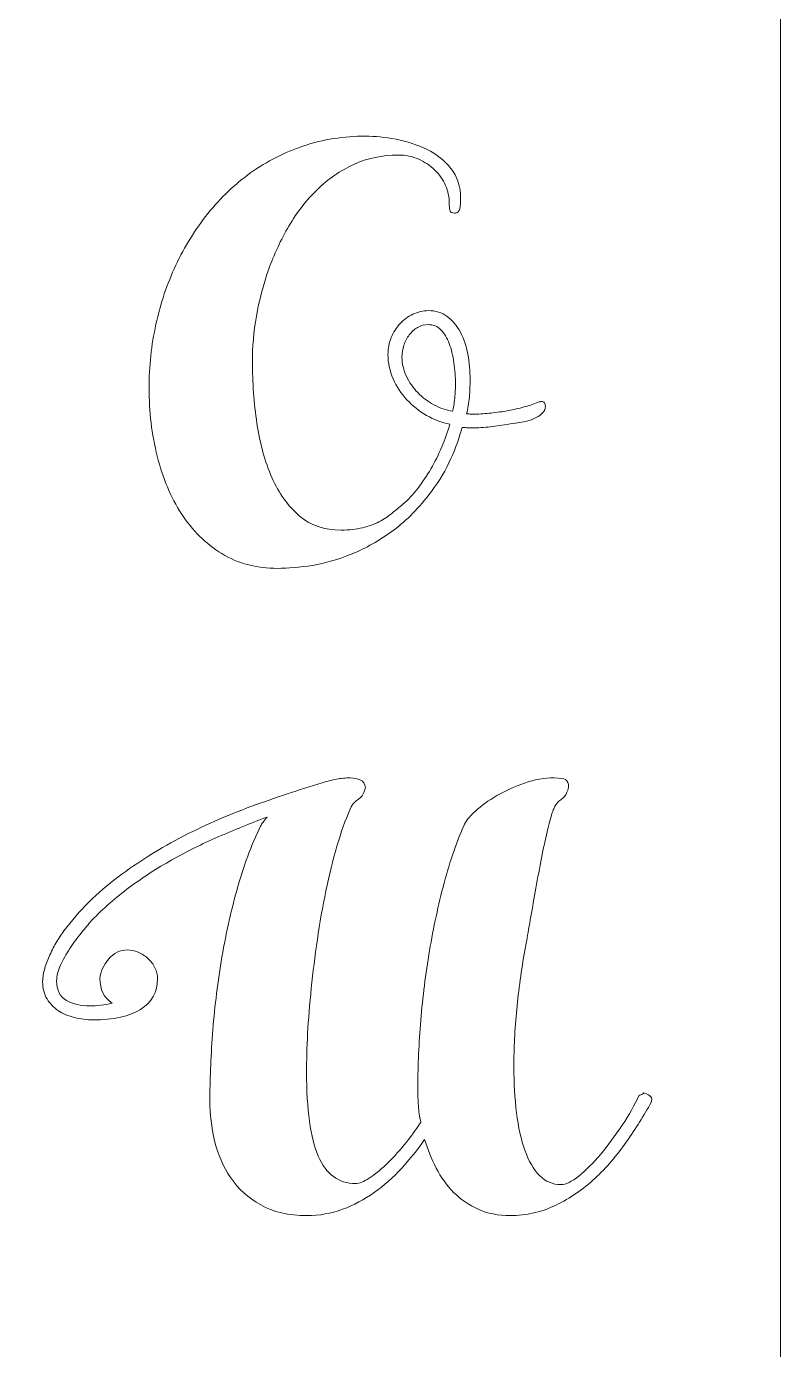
# Model space of a CAD drawing. Header units: millimetres. Extents: x -989 to 989, y -553 to 553.
# Drawn here: x 556.3 to 593.2, y 85.6 to 150.3 of the extents above; entities that cross this region are included whole.
import ezdxf

# ---------------------------------------------------------------- set-up
doc = ezdxf.new("R2010")
doc.units = ezdxf.units.MM
doc.header["$MEASUREMENT"] = 0
doc.layers.add('Camada 1', color=7, linetype='Continuous')

msp = doc.modelspace()

# ---------------------------------------------------------------- linework, layer by layer
at = {"layer": 'Camada 1', "color": 142, "lineweight": 20}
msp.add_lwpolyline([(395.4718, 33.5177), (593.2076, 33.5177), (593.2076, 414.1477), (395.4718, 414.1477), (395.4718, 33.5177)], close=True, dxfattribs=at)
at = {"layer": 'Camada 1', "color": 250, "lineweight": 9}
for points, knots in [([(574.7251, 126.9391), (574.9878, 127.1622), (575.2308, 127.42), (575.4588, 127.7175), (575.4588, 127.7175), (575.6919, 128.0149), (575.9051, 128.3323), (576.1034, 128.6744), (576.1034, 128.6744), (576.3017, 129.0165), (576.4752, 129.3734), (576.6339, 129.7453), (576.6339, 129.7453), (576.7876, 130.1171), (576.9215, 130.489), (577.0305, 130.8608), (577.0305, 130.8608), (576.6339, 130.9352), (576.2521, 131.074), (575.8902, 131.2872), (575.8902, 131.2872), (575.5233, 131.4955), (575.201, 131.7533), (574.9234, 132.0557), (574.9234, 132.0557), (574.6408, 132.3581), (574.4177, 132.7002), (574.2541, 133.0771), (574.2541, 133.0771), (574.0855, 133.4588), (574.0012, 133.8555), (574.0012, 134.2769), (574.0012, 134.2769), (574.0012, 134.5645), (574.0557, 134.8371), (574.1599, 135.095), (574.1599, 135.095), (574.264, 135.3528), (574.4078, 135.5808), (574.5862, 135.7742), (574.5862, 135.7742), (574.7647, 135.9626), (574.9779, 136.1213), (575.2209, 136.2353), (575.2209, 136.2353), (575.4588, 136.3543), (575.7117, 136.4138), (575.9745, 136.4138), (575.9745, 136.4138), (576.3315, 136.4138), (576.6438, 136.3196), (576.9016, 136.1262), (576.9016, 136.1262), (577.1644, 135.9329), (577.3776, 135.68), (577.5412, 135.3627), (577.5412, 135.3627), (577.7098, 135.0454), (577.8337, 134.6834), (577.9081, 134.2769), (577.9081, 134.2769), (577.9825, 133.8654), (578.0172, 133.4489), (578.0172, 133.0275), (578.0172, 133.0275), (578.0172, 132.7548), (578.0073, 132.4722), (577.9825, 132.1797), (577.9825, 132.1797), (577.9577, 131.8921), (577.9131, 131.6194), (577.8486, 131.3715), (577.8486, 131.3715), (577.9131, 131.3616), (577.9825, 131.3517), (578.0568, 131.3517), (578.0568, 131.3517), (578.1312, 131.3517), (578.1957, 131.3517), (578.2601, 131.3517), (578.2601, 131.3517), (578.508, 131.3517), (578.7708, 131.3715), (579.0484, 131.4013), (579.0484, 131.4013), (579.3261, 131.431), (579.6037, 131.4707), (579.8764, 131.5202), (579.8764, 131.5202), (580.1491, 131.5698), (580.4119, 131.6293), (580.6647, 131.6987), (580.6647, 131.6987), (580.9226, 131.7681), (581.1457, 131.8425), (581.344, 131.9318), (581.344, 131.9318), (581.4184, 131.9565), (581.4779, 131.9665), (581.5126, 131.9665), (581.5126, 131.9665), (581.577, 131.9665), (581.6216, 131.9466), (581.6514, 131.902), (581.6514, 131.902), (581.6811, 131.8574), (581.701, 131.8078), (581.701, 131.7434), (581.701, 131.7434), (581.701, 131.6095), (581.6563, 131.4955), (581.5671, 131.4112), (581.5671, 131.4112), (581.4828, 131.3219), (581.3787, 131.2426), (581.2547, 131.1781), (581.2547, 131.1781), (581.1308, 131.1087), (580.992, 131.0542), (580.8432, 131.0195), (580.8432, 131.0195), (580.6945, 130.9798), (580.5656, 130.955), (580.4516, 130.9451), (580.4516, 130.9451), (580.4516, 130.9451), (580.1194, 130.8906), (580.1194, 130.8906), (580.1194, 130.8906), (579.7326, 130.8261), (579.4005, 130.7765), (579.1129, 130.7418), (579.1129, 130.7418), (578.8303, 130.7022), (578.5278, 130.6823), (578.2056, 130.6823), (578.2056, 130.6823), (578.1163, 130.6823), (578.0221, 130.6823), (577.923, 130.6823), (577.923, 130.6823), (577.8238, 130.6823), (577.7247, 130.6923), (577.6255, 130.7022), (577.6255, 130.7022), (577.5015, 130.2312), (577.3231, 129.7205), (577.0801, 129.1702), (577.0801, 129.1702), (576.8372, 128.6149), (576.5199, 128.0794), (576.1232, 127.5588), (576.1232, 127.5588), (575.5431, 126.7754), (574.9184, 126.1408), (574.2491, 125.65), (574.2491, 125.65), (573.5798, 125.1641), (572.9104, 124.7823), (572.2411, 124.5096), (572.2411, 124.5096), (571.5767, 124.2369), (570.9272, 124.0485), (570.3025, 123.9494), (570.3025, 123.9494), (569.6778, 123.8502), (569.1126, 123.8006), (568.6019, 123.8006), (568.6019, 123.8006), (567.5657, 123.8006), (566.6534, 124.0436), (565.8651, 124.5245), (565.8651, 124.5245), (565.0818, 125.0104), (564.4223, 125.6599), (563.8968, 126.468), (563.8968, 126.468), (563.3712, 127.2812), (562.9746, 128.2232), (562.7118, 129.2891), (562.7118, 129.2891), (562.4441, 130.3551), (562.3102, 131.4707), (562.3102, 132.6358), (562.3102, 132.6358), (562.3102, 133.6918), (562.4243, 134.7281), (562.6474, 135.7445), (562.6474, 135.7445), (562.8705, 136.7609), (563.1928, 137.7227), (563.6191, 138.635), (563.6191, 138.635), (564.0505, 139.5472), (564.5711, 140.3901), (565.1908, 141.1636), (565.1908, 141.1636), (565.8106, 141.942), (566.5146, 142.6063), (567.293, 143.1666), (567.293, 143.1666), (568.0764, 143.7219), (568.9341, 144.1631), (569.8761, 144.4755), (569.8761, 144.4755), (570.8182, 144.7928), (571.8296, 144.9515), (572.9104, 144.9515), (572.9104, 144.9515), (573.3567, 144.9515), (573.8525, 144.9019), (574.3978, 144.8027), (574.3978, 144.8027), (574.9432, 144.6986), (575.444, 144.535), (575.91, 144.302), (575.91, 144.302), (576.3761, 144.0689), (576.7678, 143.7615), (577.0801, 143.3699), (577.0801, 143.3699), (577.3974, 142.9782), (577.5561, 142.4873), (577.5561, 141.8924), (577.5561, 141.8924), (577.5561, 141.58), (577.5313, 141.3867), (577.4817, 141.3073), (577.4817, 141.3073), (577.4321, 141.2231), (577.3578, 141.1834), (577.2586, 141.1834), (577.2586, 141.1834), (577.1247, 141.1834), (577.0454, 141.233), (577.0256, 141.3321), (577.0256, 141.3321), (577.0057, 141.4313), (577.0008, 141.5453), (577.0008, 141.6693), (577.0008, 141.6693), (577.0008, 141.9668), (576.9363, 142.2593), (576.8124, 142.5419), (576.8124, 142.5419), (576.6884, 142.8294), (576.5149, 143.0773), (576.2918, 143.2955), (576.2918, 143.2955), (576.0687, 143.5136), (575.8059, 143.6872), (575.5035, 143.826), (575.5035, 143.826), (575.1961, 143.9599), (574.8688, 144.0293), (574.5069, 144.0293), (574.5069, 144.0293), (573.7136, 144.0293), (572.9898, 143.8756), (572.3303, 143.5731), (572.3303, 143.5731), (571.6759, 143.2707), (571.0809, 142.8641), (570.5455, 142.3485), (570.5455, 142.3485), (570.015, 141.8329), (569.5489, 141.2379), (569.1523, 140.5537), (569.1523, 140.5537), (568.7556, 139.8745), (568.4234, 139.1605), (568.1557, 138.4119), (568.1557, 138.4119), (567.8929, 137.6582), (567.6946, 136.8997), (567.5608, 136.1361), (567.5608, 136.1361), (567.4318, 135.3677), (567.3674, 134.6289), (567.3674, 133.9249), (567.3674, 133.9249), (567.3674, 132.8936), (567.4418, 131.8871), (567.5905, 130.8955), (567.5905, 130.8955), (567.7392, 129.9039), (567.9822, 129.0214), (568.3193, 128.248), (568.3193, 128.248), (568.6614, 127.4745), (569.1076, 126.8498), (569.658, 126.3788), (569.658, 126.3788), (570.2034, 125.9078), (570.8876, 125.6748), (571.7056, 125.6748), (571.7056, 125.6748), (572.0973, 125.6748), (572.4493, 125.7144), (572.7518, 125.7888), (572.7518, 125.7888), (573.0542, 125.8632), (573.3219, 125.9574), (573.555, 126.0813), (573.555, 126.0813), (573.793, 126.2053), (574.0012, 126.3441), (574.1896, 126.4928), (574.1896, 126.4928), (574.373, 126.6416), (574.5515, 126.7903), (574.7251, 126.9391)], [0, 0, 0, 0, 0.0126582, 0.0126582, 0.0126582, 0.0126582, 0.0253165, 0.0253165, 0.0253165, 0.0253165, 0.0379747, 0.0379747, 0.0379747, 0.0379747, 0.0506329, 0.0506329, 0.0506329, 0.0506329, 0.0632911, 0.0632911, 0.0632911, 0.0632911, 0.0759494, 0.0759494, 0.0759494, 0.0759494, 0.0886076, 0.0886076, 0.0886076, 0.0886076, 0.1012658, 0.1012658, 0.1012658, 0.1012658, 0.1139241, 0.1139241, 0.1139241, 0.1139241, 0.1265823, 0.1265823, 0.1265823, 0.1265823, 0.1392405, 0.1392405, 0.1392405, 0.1392405, 0.1518987, 0.1518987, 0.1518987, 0.1518987, 0.164557, 0.164557, 0.164557, 0.164557, 0.1772152, 0.1772152, 0.1772152, 0.1772152, 0.1898734, 0.1898734, 0.1898734, 0.1898734, 0.2025316, 0.2025316, 0.2025316, 0.2025316, 0.2151899, 0.2151899, 0.2151899, 0.2151899, 0.2278481, 0.2278481, 0.2278481, 0.2278481, 0.2405063, 0.2405063, 0.2405063, 0.2405063, 0.2531646, 0.2531646, 0.2531646, 0.2531646, 0.2658228, 0.2658228, 0.2658228, 0.2658228, 0.278481, 0.278481, 0.278481, 0.278481, 0.2911392, 0.2911392, 0.2911392, 0.2911392, 0.3037975, 0.3037975, 0.3037975, 0.3037975, 0.3164557, 0.3164557, 0.3164557, 0.3164557, 0.3291139, 0.3291139, 0.3291139, 0.3291139, 0.3417722, 0.3417722, 0.3417722, 0.3417722, 0.3544304, 0.3544304, 0.3544304, 0.3544304, 0.3670886, 0.3670886, 0.3670886, 0.3670886, 0.3797468, 0.3797468, 0.3797468, 0.3797468, 0.3924051, 0.3924051, 0.3924051, 0.3924051, 0.4050633, 0.4050633, 0.4050633, 0.4050633, 0.4177215, 0.4177215, 0.4177215, 0.4177215, 0.4303797, 0.4303797, 0.4303797, 0.4303797, 0.443038, 0.443038, 0.443038, 0.443038, 0.4556962, 0.4556962, 0.4556962, 0.4556962, 0.4683544, 0.4683544, 0.4683544, 0.4683544, 0.4810127, 0.4810127, 0.4810127, 0.4810127, 0.4936709, 0.4936709, 0.4936709, 0.4936709, 0.5063291, 0.5063291, 0.5063291, 0.5063291, 0.5189873, 0.5189873, 0.5189873, 0.5189873, 0.5316456, 0.5316456, 0.5316456, 0.5316456, 0.5443038, 0.5443038, 0.5443038, 0.5443038, 0.556962, 0.556962, 0.556962, 0.556962, 0.5696203, 0.5696203, 0.5696203, 0.5696203, 0.5822785, 0.5822785, 0.5822785, 0.5822785, 0.5949367, 0.5949367, 0.5949367, 0.5949367, 0.6075949, 0.6075949, 0.6075949, 0.6075949, 0.6202532, 0.6202532, 0.6202532, 0.6202532, 0.6329114, 0.6329114, 0.6329114, 0.6329114, 0.6455696, 0.6455696, 0.6455696, 0.6455696, 0.6582278, 0.6582278, 0.6582278, 0.6582278, 0.6708861, 0.6708861, 0.6708861, 0.6708861, 0.6835443, 0.6835443, 0.6835443, 0.6835443, 0.6962025, 0.6962025, 0.6962025, 0.6962025, 0.7088608, 0.7088608, 0.7088608, 0.7088608, 0.721519, 0.721519, 0.721519, 0.721519, 0.7341772, 0.7341772, 0.7341772, 0.7341772, 0.7468354, 0.7468354, 0.7468354, 0.7468354, 0.7594937, 0.7594937, 0.7594937, 0.7594937, 0.7721519, 0.7721519, 0.7721519, 0.7721519, 0.7848101, 0.7848101, 0.7848101, 0.7848101, 0.7974684, 0.7974684, 0.7974684, 0.7974684, 0.8101266, 0.8101266, 0.8101266, 0.8101266, 0.8227848, 0.8227848, 0.8227848, 0.8227848, 0.835443, 0.835443, 0.835443, 0.835443, 0.8481013, 0.8481013, 0.8481013, 0.8481013, 0.8607595, 0.8607595, 0.8607595, 0.8607595, 0.8734177, 0.8734177, 0.8734177, 0.8734177, 0.8860759, 0.8860759, 0.8860759, 0.8860759, 0.8987342, 0.8987342, 0.8987342, 0.8987342, 0.9113924, 0.9113924, 0.9113924, 0.9113924, 0.9240506, 0.9240506, 0.9240506, 0.9240506, 0.9367089, 0.9367089, 0.9367089, 0.9367089, 0.9493671, 0.9493671, 0.9493671, 0.9493671, 0.9620253, 0.9620253, 0.9620253, 0.9620253, 0.9746835, 0.9746835, 0.9746835, 0.9746835, 1, 1, 1, 1]), ([(574.6854, 134.1331), (574.6854, 133.8108), (574.7548, 133.4985), (574.8986, 133.201), (574.8986, 133.201), (575.0424, 132.9035), (575.2258, 132.6358), (575.4539, 132.4028), (575.4539, 132.4028), (575.6869, 132.1648), (575.9497, 131.9665), (576.2472, 131.8078), (576.2472, 131.8078), (576.5397, 131.6442), (576.8471, 131.5401), (577.1545, 131.4905), (577.1545, 131.4905), (577.1793, 131.5649), (577.1991, 131.6591), (577.2189, 131.7681), (577.2189, 131.7681), (577.2388, 131.8822), (577.2536, 132.0012), (577.2685, 132.1301), (577.2685, 132.1301), (577.2784, 132.2639), (577.2883, 132.3879), (577.2933, 132.5019), (577.2933, 132.5019), (577.2983, 132.6209), (577.3032, 132.725), (577.3032, 132.8093), (577.3032, 132.8093), (577.3032, 133.1564), (577.2784, 133.5084), (577.2289, 133.8604), (577.2289, 133.8604), (577.1793, 134.2124), (577.0999, 134.5298), (576.9958, 134.8024), (576.9958, 134.8024), (576.8917, 135.0751), (576.7578, 135.2982), (576.5893, 135.4718), (576.5893, 135.4718), (576.4207, 135.6453), (576.2125, 135.7296), (575.9646, 135.7296), (575.9646, 135.7296), (575.7811, 135.7296), (575.6076, 135.685), (575.4489, 135.5908), (575.4489, 135.5908), (575.2853, 135.4966), (575.1515, 135.3776), (575.0374, 135.2288), (575.0374, 135.2288), (574.9283, 135.0801), (574.8391, 134.9066), (574.7796, 134.7182), (574.7796, 134.7182), (574.7151, 134.5248), (574.6854, 134.3314), (574.6854, 134.1331)], [0, 0, 0, 0, 0.0588235, 0.0588235, 0.0588235, 0.0588235, 0.1176471, 0.1176471, 0.1176471, 0.1176471, 0.1764706, 0.1764706, 0.1764706, 0.1764706, 0.2352941, 0.2352941, 0.2352941, 0.2352941, 0.2941176, 0.2941176, 0.2941176, 0.2941176, 0.3529412, 0.3529412, 0.3529412, 0.3529412, 0.4117647, 0.4117647, 0.4117647, 0.4117647, 0.4705882, 0.4705882, 0.4705882, 0.4705882, 0.5294118, 0.5294118, 0.5294118, 0.5294118, 0.5882353, 0.5882353, 0.5882353, 0.5882353, 0.6470588, 0.6470588, 0.6470588, 0.6470588, 0.7058824, 0.7058824, 0.7058824, 0.7058824, 0.7647059, 0.7647059, 0.7647059, 0.7647059, 0.8235294, 0.8235294, 0.8235294, 0.8235294, 0.8823529, 0.8823529, 0.8823529, 0.8823529, 1, 1, 1, 1]), ([(580.6995, 105.0934), (580.5259, 104.1415), (580.3921, 103.1796), (580.2979, 102.2079), (580.2979, 102.2079), (580.2037, 101.2411), (580.159, 100.309), (580.159, 99.4165), (580.159, 99.4165), (580.159, 98.6084), (580.2037, 97.8547), (580.288, 97.1557), (580.288, 97.1557), (580.3772, 96.4516), (580.5111, 95.8418), (580.6995, 95.3212), (580.6995, 95.3212), (580.8829, 94.8006), (581.1209, 94.3891), (581.4134, 94.0916), (581.4134, 94.0916), (581.7059, 93.7941), (582.058, 93.6454), (582.4645, 93.6454), (582.4645, 93.6454), (582.7025, 93.6454), (582.9901, 93.7842), (583.3371, 94.0619), (583.3371, 94.0619), (583.6842, 94.3445), (584.0412, 94.7015), (584.408, 95.1328), (584.408, 95.1328), (584.7749, 95.5691), (585.122, 96.0401), (585.4591, 96.5458), (585.4591, 96.5458), (585.7913, 97.0565), (586.0739, 97.5424), (586.297, 98.0134), (586.297, 98.0134), (586.3218, 98.0134), (586.3466, 98.0233), (586.3714, 98.0332), (586.3714, 98.0332), (586.3962, 98.0481), (586.421, 98.058), (586.4458, 98.0729), (586.4458, 98.0729), (586.4706, 98.0828), (586.4954, 98.1026), (586.5202, 98.1274), (586.5202, 98.1274), (586.5797, 98.1274), (586.659, 98.0977), (586.7482, 98.0332), (586.7482, 98.0332), (586.8424, 97.9737), (586.897, 97.9043), (586.9069, 97.83), (586.9069, 97.83), (586.9069, 97.83), (586.8722, 97.6614), (586.8722, 97.6614), (586.8722, 97.6614), (586.5251, 97.0317), (586.1235, 96.3872), (585.6624, 95.7278), (585.6624, 95.7278), (585.2063, 95.0733), (584.6907, 94.4783), (584.1205, 93.9429), (584.1205, 93.9429), (583.5503, 93.4124), (582.9157, 92.9761), (582.2216, 92.6389), (582.2216, 92.6389), (581.5275, 92.2968), (580.7788, 92.1283), (579.9756, 92.1283), (579.9756, 92.1283), (579.3906, 92.1283), (578.87, 92.2324), (578.4138, 92.4356), (578.4138, 92.4356), (577.9527, 92.6389), (577.5561, 92.9166), (577.214, 93.2636), (577.214, 93.2636), (576.8719, 93.6107), (576.5893, 94.0073), (576.3612, 94.4536), (576.3612, 94.4536), (576.1331, 94.8998), (575.9398, 95.3658), (575.791, 95.8468), (575.791, 95.8468), (575.4489, 95.351), (575.0672, 94.8799), (574.6606, 94.4337), (574.6606, 94.4337), (574.2541, 93.9875), (573.8078, 93.5958), (573.322, 93.2537), (573.322, 93.2537), (572.841, 92.9116), (572.3254, 92.6389), (571.7751, 92.4356), (571.7751, 92.4356), (571.2247, 92.2324), (570.6446, 92.1283), (570.0398, 92.1283), (570.0398, 92.1283), (569.1325, 92.1283), (568.3788, 92.3018), (567.774, 92.6488), (567.774, 92.6488), (567.1641, 92.9959), (566.6782, 93.4372), (566.3064, 93.9776), (566.3064, 93.9776), (565.9345, 94.518), (565.6718, 95.1179), (565.5181, 95.7823), (565.5181, 95.7823), (565.3644, 96.4467), (565.285, 97.0912), (565.285, 97.7258), (565.285, 97.7258), (565.285, 98.7273), (565.3297, 99.8181), (565.414, 100.9981), (565.414, 100.9981), (565.5032, 102.1732), (565.642, 103.3631), (565.8403, 104.5679), (565.8403, 104.5679), (566.0387, 105.7677), (566.2965, 106.9428), (566.6138, 108.0831), (566.6138, 108.0831), (566.9261, 109.2234), (567.3129, 110.2547), (567.769, 111.1868), (567.769, 111.1868), (567.8186, 111.2959), (567.9277, 111.4446), (568.0863, 111.633), (568.0863, 111.633), (567.2682, 111.3207), (566.47, 110.9984), (565.6866, 110.6563), (565.6866, 110.6563), (564.9082, 110.3192), (564.1546, 109.9423), (563.4308, 109.5358), (563.4308, 109.5358), (562.7069, 109.1292), (562.0128, 108.6781), (561.3484, 108.1922), (561.3484, 108.1922), (560.684, 107.7013), (560.0692, 107.1609), (559.4991, 106.5659), (559.4991, 106.5659), (559.3503, 106.3924), (559.1817, 106.1891), (558.9884, 105.9561), (558.9884, 105.9561), (558.795, 105.7181), (558.6116, 105.4653), (558.4281, 105.1926), (558.4281, 105.1926), (558.2496, 104.9199), (558.1009, 104.6472), (557.977, 104.3745), (557.977, 104.3745), (557.853, 104.1068), (557.7885, 103.849), (557.7885, 103.6159), (557.7885, 103.6159), (557.7885, 103.1598), (557.9472, 102.8375), (558.2695, 102.659), (558.2695, 102.659), (558.5917, 102.4806), (558.9735, 102.3913), (559.4049, 102.3913), (559.4049, 102.3913), (559.5784, 102.3913), (559.7618, 102.4012), (559.9502, 102.4211), (559.9502, 102.4211), (560.1436, 102.4409), (560.327, 102.4756), (560.5006, 102.5252), (560.5006, 102.5252), (560.1039, 102.788), (559.9056, 103.1895), (559.9056, 103.7349), (559.9056, 103.7349), (559.9403, 104.0671), (560.0841, 104.3844), (560.332, 104.6819), (560.332, 104.6819), (560.5799, 104.9794), (560.8923, 105.1281), (561.2591, 105.1281), (561.2591, 105.1281), (561.4327, 105.1281), (561.6062, 105.0934), (561.7797, 105.0191), (561.7797, 105.0191), (561.9533, 104.9447), (562.1119, 104.8406), (562.2557, 104.7117), (562.2557, 104.7117), (562.3945, 104.5778), (562.5086, 104.429), (562.5978, 104.2555), (562.5978, 104.2555), (562.6821, 104.082), (562.7267, 103.9035), (562.7267, 103.7151), (562.7267, 103.7151), (562.7267, 103.0606), (562.4491, 102.5599), (561.8987, 102.2178), (561.8987, 102.2178), (561.3484, 101.8757), (560.5749, 101.7071), (559.5734, 101.7071), (559.5734, 101.7071), (559.2611, 101.7071), (558.9586, 101.7468), (558.6612, 101.8211), (558.6612, 101.8211), (558.3637, 101.8955), (558.1009, 102.0046), (557.8728, 102.1533), (557.8728, 102.1533), (557.6448, 102.3021), (557.4613, 102.4954), (557.3175, 102.7285), (557.3175, 102.7285), (557.1738, 102.9664), (557.1043, 103.2441), (557.1043, 103.5664), (557.1043, 103.5664), (557.1043, 103.7548), (557.1341, 103.9531), (557.1886, 104.1613), (557.1886, 104.1613), (557.2432, 104.3745), (557.3225, 104.5877), (557.4217, 104.8108), (557.4217, 104.8108), (557.5208, 105.0339), (557.6299, 105.2521), (557.7538, 105.4653), (557.7538, 105.4653), (557.8778, 105.6735), (558.0067, 105.8718), (558.1455, 106.0602), (558.1455, 106.0602), (558.8892, 107.0518), (559.7668, 107.9294), (560.7832, 108.6929), (560.7832, 108.6929), (561.7996, 109.4515), (562.8755, 110.1258), (564.0158, 110.7108), (564.0158, 110.7108), (565.1561, 111.2909), (566.3213, 111.7966), (567.5161, 112.223), (567.5161, 112.223), (568.711, 112.6544), (569.8662, 113.0361), (570.9818, 113.3683), (570.9818, 113.3683), (571.0958, 113.403), (571.2594, 113.4377), (571.4825, 113.4824), (571.4825, 113.4824), (571.7057, 113.527), (571.9288, 113.5468), (572.1519, 113.5468), (572.1519, 113.5468), (572.3502, 113.5468), (572.5188, 113.5121), (572.6576, 113.4427), (572.6576, 113.4427), (572.7915, 113.3782), (572.8708, 113.2493), (572.8956, 113.0659), (572.8956, 113.0659), (572.846, 112.8775), (572.7915, 112.7486), (572.732, 112.6742), (572.732, 112.6742), (572.6675, 112.5998), (572.608, 112.5403), (572.5436, 112.4957), (572.5436, 112.4957), (572.4841, 112.4511), (572.4146, 112.4015), (572.3502, 112.3371), (572.3502, 112.3371), (572.2808, 112.2776), (572.2163, 112.1685), (572.1519, 112.0197), (572.1519, 112.0197), (571.9188, 111.4892), (571.7007, 110.8794), (571.5024, 110.2002), (571.5024, 110.2002), (571.3041, 109.516), (571.1256, 108.7871), (570.962, 108.0137), (570.962, 108.0137), (570.8033, 107.2402), (570.6645, 106.447), (570.5455, 105.6338), (570.5455, 105.6338), (570.4265, 104.8207), (570.3273, 104.0275), (570.248, 103.254), (570.248, 103.254), (570.1687, 102.4756), (570.1092, 101.7418), (570.0695, 101.0378), (570.0695, 101.0378), (570.0348, 100.3387), (570.015, 99.714), (570.015, 99.1686), (570.015, 99.1686), (570.015, 97.3094), (570.2083, 95.931), (570.5901, 95.0386), (570.5901, 95.0386), (570.9768, 94.1462), (571.5817, 93.6999), (572.4097, 93.6999), (572.4097, 93.6999), (572.5981, 93.6999), (572.8212, 93.7842), (573.079, 93.9528), (573.079, 93.9528), (573.3418, 94.1214), (573.6145, 94.3445), (573.907, 94.6221), (573.907, 94.6221), (574.1995, 94.8998), (574.492, 95.222), (574.7895, 95.584), (574.7895, 95.584), (575.087, 95.941), (575.3597, 96.3128), (575.6076, 96.6995), (575.6076, 96.6995), (575.5481, 96.9722), (575.5035, 97.2399), (575.4886, 97.5077), (575.4886, 97.5077), (575.4688, 97.7754), (575.4589, 98.0332), (575.4589, 98.2811), (575.4589, 98.2811), (575.4589, 99.2876), (575.5035, 100.3536), (575.5878, 101.484), (575.5878, 101.484), (575.677, 102.6144), (575.8109, 103.7448), (575.9993, 104.8802), (575.9993, 104.8802), (576.1827, 106.0156), (576.4158, 107.1262), (576.6934, 108.2021), (576.6934, 108.2021), (576.971, 109.2829), (577.3082, 110.2844), (577.7048, 111.2017), (577.7048, 111.2017), (577.7941, 111.4099), (577.9825, 111.6529), (578.275, 111.9156), (578.275, 111.9156), (578.5626, 112.1834), (578.9195, 112.4412), (579.3311, 112.6792), (579.3311, 112.6792), (579.7475, 112.9221), (580.1987, 113.1303), (580.6796, 113.294), (580.6796, 113.294), (581.1655, 113.4625), (581.6464, 113.5468), (582.1323, 113.5468), (582.1323, 113.5468), (582.405, 113.5468), (582.5885, 113.5171), (582.6876, 113.4625), (582.6876, 113.4625), (582.7868, 113.408), (582.8364, 113.2791), (582.8364, 113.0808), (582.8364, 113.0808), (582.7868, 112.8973), (582.7322, 112.7634), (582.6777, 112.6891), (582.6777, 112.6891), (582.6232, 112.6147), (582.5637, 112.5552), (582.5042, 112.5155), (582.5042, 112.5155), (582.4397, 112.4709), (582.3753, 112.4164), (582.3059, 112.3569), (582.3059, 112.3569), (582.2364, 112.2924), (582.172, 112.1883), (582.1125, 112.0396), (582.1125, 112.0396), (582.048, 111.8908), (581.9737, 111.6479), (581.8894, 111.3108), (581.8894, 111.3108), (581.8001, 110.9786), (581.7109, 110.5869), (581.6167, 110.1407), (581.6167, 110.1407), (581.5275, 109.6944), (581.4332, 109.2185), (581.339, 108.7177), (581.339, 108.7177), (581.2448, 108.212), (581.1606, 107.7311), (581.0812, 107.265), (581.0812, 107.265), (580.9969, 106.799), (580.9226, 106.3726), (580.8581, 105.9859), (580.8581, 105.9859), (580.7887, 105.6041), (580.7342, 105.3066), (580.6995, 105.0934)], [0, 0, 0, 0, 0.0088496, 0.0088496, 0.0088496, 0.0088496, 0.0176991, 0.0176991, 0.0176991, 0.0176991, 0.0265487, 0.0265487, 0.0265487, 0.0265487, 0.0353982, 0.0353982, 0.0353982, 0.0353982, 0.0442478, 0.0442478, 0.0442478, 0.0442478, 0.0530973, 0.0530973, 0.0530973, 0.0530973, 0.0619469, 0.0619469, 0.0619469, 0.0619469, 0.0707965, 0.0707965, 0.0707965, 0.0707965, 0.079646, 0.079646, 0.079646, 0.079646, 0.0884956, 0.0884956, 0.0884956, 0.0884956, 0.0973451, 0.0973451, 0.0973451, 0.0973451, 0.1061947, 0.1061947, 0.1061947, 0.1061947, 0.1150442, 0.1150442, 0.1150442, 0.1150442, 0.1238938, 0.1238938, 0.1238938, 0.1238938, 0.1327434, 0.1327434, 0.1327434, 0.1327434, 0.1415929, 0.1415929, 0.1415929, 0.1415929, 0.1504425, 0.1504425, 0.1504425, 0.1504425, 0.159292, 0.159292, 0.159292, 0.159292, 0.1681416, 0.1681416, 0.1681416, 0.1681416, 0.1769912, 0.1769912, 0.1769912, 0.1769912, 0.1858407, 0.1858407, 0.1858407, 0.1858407, 0.1946903, 0.1946903, 0.1946903, 0.1946903, 0.2035398, 0.2035398, 0.2035398, 0.2035398, 0.2123894, 0.2123894, 0.2123894, 0.2123894, 0.2212389, 0.2212389, 0.2212389, 0.2212389, 0.2300885, 0.2300885, 0.2300885, 0.2300885, 0.2389381, 0.2389381, 0.2389381, 0.2389381, 0.2477876, 0.2477876, 0.2477876, 0.2477876, 0.2566372, 0.2566372, 0.2566372, 0.2566372, 0.2654867, 0.2654867, 0.2654867, 0.2654867, 0.2743363, 0.2743363, 0.2743363, 0.2743363, 0.2831858, 0.2831858, 0.2831858, 0.2831858, 0.2920354, 0.2920354, 0.2920354, 0.2920354, 0.300885, 0.300885, 0.300885, 0.300885, 0.3097345, 0.3097345, 0.3097345, 0.3097345, 0.3185841, 0.3185841, 0.3185841, 0.3185841, 0.3274336, 0.3274336, 0.3274336, 0.3274336, 0.3362832, 0.3362832, 0.3362832, 0.3362832, 0.3451327, 0.3451327, 0.3451327, 0.3451327, 0.3539823, 0.3539823, 0.3539823, 0.3539823, 0.3628319, 0.3628319, 0.3628319, 0.3628319, 0.3716814, 0.3716814, 0.3716814, 0.3716814, 0.380531, 0.380531, 0.380531, 0.380531, 0.3893805, 0.3893805, 0.3893805, 0.3893805, 0.3982301, 0.3982301, 0.3982301, 0.3982301, 0.4070796, 0.4070796, 0.4070796, 0.4070796, 0.4159292, 0.4159292, 0.4159292, 0.4159292, 0.4247788, 0.4247788, 0.4247788, 0.4247788, 0.4336283, 0.4336283, 0.4336283, 0.4336283, 0.4424779, 0.4424779, 0.4424779, 0.4424779, 0.4513274, 0.4513274, 0.4513274, 0.4513274, 0.460177, 0.460177, 0.460177, 0.460177, 0.4690265, 0.4690265, 0.4690265, 0.4690265, 0.4778761, 0.4778761, 0.4778761, 0.4778761, 0.4867257, 0.4867257, 0.4867257, 0.4867257, 0.4955752, 0.4955752, 0.4955752, 0.4955752, 0.5044248, 0.5044248, 0.5044248, 0.5044248, 0.5132743, 0.5132743, 0.5132743, 0.5132743, 0.5221239, 0.5221239, 0.5221239, 0.5221239, 0.5309735, 0.5309735, 0.5309735, 0.5309735, 0.539823, 0.539823, 0.539823, 0.539823, 0.5486726, 0.5486726, 0.5486726, 0.5486726, 0.5575221, 0.5575221, 0.5575221, 0.5575221, 0.5663717, 0.5663717, 0.5663717, 0.5663717, 0.5752212, 0.5752212, 0.5752212, 0.5752212, 0.5840708, 0.5840708, 0.5840708, 0.5840708, 0.5929204, 0.5929204, 0.5929204, 0.5929204, 0.6017699, 0.6017699, 0.6017699, 0.6017699, 0.6106195, 0.6106195, 0.6106195, 0.6106195, 0.619469, 0.619469, 0.619469, 0.619469, 0.6283186, 0.6283186, 0.6283186, 0.6283186, 0.6371681, 0.6371681, 0.6371681, 0.6371681, 0.6460177, 0.6460177, 0.6460177, 0.6460177, 0.6548673, 0.6548673, 0.6548673, 0.6548673, 0.6637168, 0.6637168, 0.6637168, 0.6637168, 0.6725664, 0.6725664, 0.6725664, 0.6725664, 0.6814159, 0.6814159, 0.6814159, 0.6814159, 0.6902655, 0.6902655, 0.6902655, 0.6902655, 0.699115, 0.699115, 0.699115, 0.699115, 0.7079646, 0.7079646, 0.7079646, 0.7079646, 0.7168142, 0.7168142, 0.7168142, 0.7168142, 0.7256637, 0.7256637, 0.7256637, 0.7256637, 0.7345133, 0.7345133, 0.7345133, 0.7345133, 0.7433628, 0.7433628, 0.7433628, 0.7433628, 0.7522124, 0.7522124, 0.7522124, 0.7522124, 0.7610619, 0.7610619, 0.7610619, 0.7610619, 0.7699115, 0.7699115, 0.7699115, 0.7699115, 0.7787611, 0.7787611, 0.7787611, 0.7787611, 0.7876106, 0.7876106, 0.7876106, 0.7876106, 0.7964602, 0.7964602, 0.7964602, 0.7964602, 0.8053097, 0.8053097, 0.8053097, 0.8053097, 0.8141593, 0.8141593, 0.8141593, 0.8141593, 0.8230088, 0.8230088, 0.8230088, 0.8230088, 0.8318584, 0.8318584, 0.8318584, 0.8318584, 0.840708, 0.840708, 0.840708, 0.840708, 0.8495575, 0.8495575, 0.8495575, 0.8495575, 0.8584071, 0.8584071, 0.8584071, 0.8584071, 0.8672566, 0.8672566, 0.8672566, 0.8672566, 0.8761062, 0.8761062, 0.8761062, 0.8761062, 0.8849558, 0.8849558, 0.8849558, 0.8849558, 0.8938053, 0.8938053, 0.8938053, 0.8938053, 0.9026549, 0.9026549, 0.9026549, 0.9026549, 0.9115044, 0.9115044, 0.9115044, 0.9115044, 0.920354, 0.920354, 0.920354, 0.920354, 0.9292035, 0.9292035, 0.9292035, 0.9292035, 0.9380531, 0.9380531, 0.9380531, 0.9380531, 0.9469027, 0.9469027, 0.9469027, 0.9469027, 0.9557522, 0.9557522, 0.9557522, 0.9557522, 0.9646018, 0.9646018, 0.9646018, 0.9646018, 0.9734513, 0.9734513, 0.9734513, 0.9734513, 0.9823009, 0.9823009, 0.9823009, 0.9823009, 1, 1, 1, 1])]:
    msp.add_open_spline(points, degree=3, knots=knots, dxfattribs=at)

doc.saveas('drawing.dxf')
